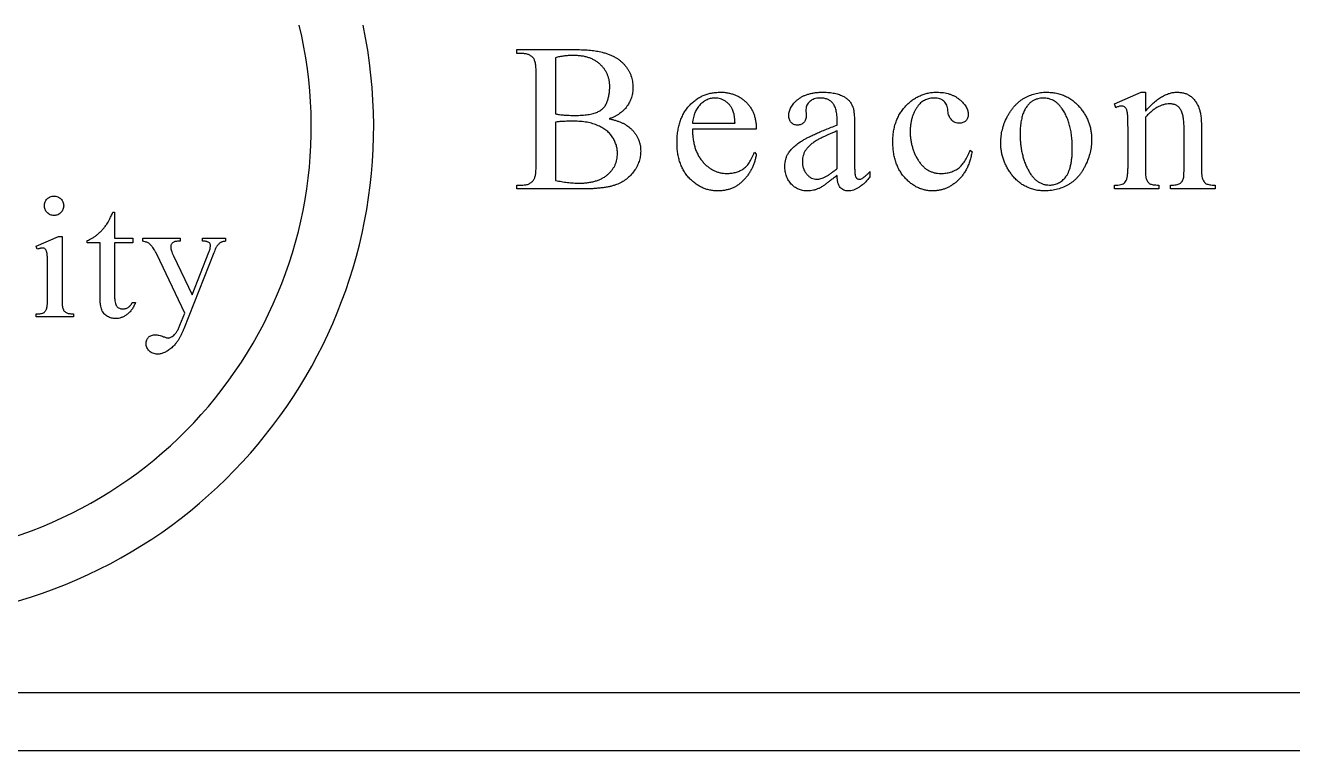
# Model space of a CAD drawing. Header units: millimetres. Extents: x -130 to 450, y -100 to 100.
# Drawn here: x 18.2 to 127.4, y -100 to -37.5 of the extents above; entities that cross this region are included whole.
import ezdxf

# ---------------------------------------------------------------- set-up
doc = ezdxf.new("R2010")
doc.units = ezdxf.units.MM

msp = doc.modelspace()

# ---------------------------------------------------------------- linework, layer by layer
at = {"color": 7, "linetype": 'Continuous', "lineweight": 25}
for p, q in [((60.56, -39.62), (65.62, -39.62)), ((60.56, -39.96), (60.56, -39.62)), ((60.99, -39.96), (60.56, -39.96)), ((63.89, -40.32), (63.89, -45.16)), ((62.23, -49.46), (62.23, -41.79)), ((112.06, -44.29), (114.37, -43.29)), ((114.37, -43.29), (114.73, -43.29)), ((114.73, -43.29), (114.73, -44.92)), ((85.47, -44.77), (85.49, -45.28)), ((112.17, -44.62), (112.06, -44.29)), ((63.89, -45.87), (63.89, -50.88)), ((88.16, -46.12), (88.16, -45.82)), ((114.73, -45.45), (114.73, -49.79)), ((75.69, -45.96), (79.36, -45.96)), ((81.19, -46.46), (75.69, -46.46)), ((88.16, -49.86), (88.16, -46.62)), ((89.66, -46.11), (89.66, -48.9)), ((113.23, -49.79), (113.23, -46.62)), ((118.06, -49.79), (118.06, -46.42)), ((119.56, -46.34), (119.56, -49.79)), ((81.03, -48.46), (81.19, -48.62)), ((99.63, -48.29), (99.79, -48.41)), ((90.99, -50.12), (90.99, -50.59)), ((60.56, -51.29), (60.99, -51.29)), ((60.56, -51.62), (60.56, -51.29)), ((112.06, -51.29), (112.23, -51.29)), ((112.06, -51.62), (112.06, -51.29)), ((115.89, -51.29), (115.89, -51.62)), ((116.89, -51.29), (117.04, -51.29)), ((116.89, -51.62), (116.89, -51.29)), ((120.73, -51.29), (120.73, -51.62)), ((66.16, -51.62), (60.56, -51.62)), ((115.89, -51.62), (112.06, -51.62)), ((120.73, -51.62), (116.89, -51.62)), ((25.74, -53.63), (25.88, -53.63)), ((25.88, -53.63), (25.88, -55.85)), ((19.14, -56.54), (21.05, -55.71)), ((19.22, -56.82), (19.14, -56.54)), ((21.05, -55.71), (21.36, -55.71)), ((21.36, -55.71), (21.36, -61.13)), ((23.52, -56.26), (23.52, -56.07)), ((24.63, -56.26), (23.52, -56.26)), ((24.63, -60.93), (24.63, -56.26)), ((25.88, -55.85), (27.45, -55.85)), ((25.88, -56.26), (25.88, -60.8)), ((27.45, -56.26), (25.88, -56.26)), ((27.45, -55.85), (27.45, -56.26)), ((28.33, -55.85), (31.53, -55.85)), ((28.33, -56.13), (28.33, -55.85)), ((31.53, -56.13), (31.38, -56.13)), ((31.53, -55.85), (31.53, -56.13)), ((33.47, -55.85), (35.43, -55.85)), ((33.47, -56.13), (33.47, -55.85)), ((35.43, -55.85), (35.43, -56.13)), ((31.94, -62.31), (29.52, -57.24)), ((30.96, -57.39), (32.56, -60.74)), ((34.44, -57.11), (31.84, -63.66)), ((32.56, -60.74), (34.02, -57.07)), ((20.11, -61.13), (20.11, -58.49)), ((27.41, -61.4), (27.69, -61.4)), ((19.14, -62.65), (19.14, -62.38)), ((22.33, -62.65), (19.14, -62.65)), ((22.33, -62.38), (22.33, -62.65)), ((31.52, -63.36), (31.94, -62.31)), ((-90, -95), (410, -95)), ((-90, -100), (410, -100))]:
    msp.add_line(p, q, dxfattribs=at)
for radius, start, end in [(37.18, 280.3246, 13.5693), (42.55, 281.9097, 11.8359)]:
    msp.add_arc((5.66, -46.25), radius, start, end, dxfattribs=at)
for points, knots in [([(61.98, -40.35), (61.92, -40.29), (61.8, -40.17), (61.57, -40.04), (61.29, -39.97), (61.1, -39.96), (60.99, -39.96)], [0, 0, 0, 0, 0.231781, 0.467696, 0.718831, 1, 1, 1, 1]), ([(62.23, -41.79), (62.23, -41.7), (62.23, -41.53), (62.21, -41.28), (62.2, -41.06), (62.17, -40.87), (62.13, -40.7), (62.09, -40.56), (62.04, -40.45), (62, -40.38), (61.98, -40.35)], [0, 0, 0, 0, 0.183498, 0.349579, 0.498295, 0.63029, 0.745512, 0.84488, 0.92855, 1, 1, 1, 1]), ([(65.39, -40.12), (65.26, -40.12), (64.99, -40.13), (64.61, -40.17), (64.24, -40.23), (64.01, -40.29), (63.89, -40.32)], [0, 0, 0, 0, 0.267598, 0.522475, 0.766301, 1, 1, 1, 1]), ([(68.56, -42.79), (68.56, -42.7), (68.55, -42.52), (68.52, -42.26), (68.45, -42), (68.36, -41.76), (68.25, -41.53), (68.11, -41.31), (67.94, -41.1), (67.75, -40.9), (67.54, -40.72), (67.3, -40.56), (67.04, -40.42), (66.75, -40.31), (66.45, -40.22), (66.12, -40.17), (65.76, -40.13), (65.52, -40.12), (65.39, -40.12)], [0, 0, 0, 0, 0.058257, 0.114753, 0.170258, 0.225661, 0.280462, 0.336806, 0.39378, 0.453147, 0.51347, 0.574767, 0.637831, 0.702667, 0.771222, 0.842886, 0.919382, 1, 1, 1, 1]), ([(65.62, -39.62), (65.85, -39.62), (66.28, -39.63), (66.88, -39.67), (67.41, -39.73), (67.74, -39.8), (67.9, -39.84)], [0, 0, 0, 0, 0.294759, 0.558233, 0.793361, 1, 1, 1, 1]), ([(67.9, -39.84), (68, -39.87), (68.21, -39.92), (68.51, -40.03), (68.78, -40.15), (69.04, -40.28), (69.28, -40.43), (69.5, -40.6), (69.7, -40.78), (69.88, -40.98), (70.04, -41.19), (70.18, -41.4), (70.3, -41.63), (70.39, -41.86), (70.47, -42.1), (70.52, -42.35), (70.55, -42.61), (70.56, -42.78), (70.56, -42.87)], [0, 0, 0, 0, 0.074823, 0.146183, 0.214972, 0.281544, 0.345785, 0.408293, 0.470243, 0.531352, 0.591243, 0.650191, 0.708501, 0.76588, 0.82313, 0.88105, 0.939826, 1, 1, 1, 1]), ([(65.56, -45.29), (65.66, -45.29), (65.87, -45.28), (66.16, -45.27), (66.43, -45.25), (66.68, -45.22), (66.91, -45.18), (67.12, -45.13), (67.32, -45.07), (67.54, -44.98), (67.79, -44.85), (68.04, -44.64), (68.23, -44.39), (68.36, -44.1), (68.44, -43.79), (68.51, -43.47), (68.55, -43.13), (68.56, -42.9), (68.56, -42.79)], [0, 0, 0, 0, 0.068239, 0.131984, 0.191338, 0.246911, 0.297766, 0.345625, 0.389143, 0.429476, 0.503534, 0.572915, 0.639442, 0.707351, 0.777878, 0.849916, 0.923757, 1, 1, 1, 1]), ([(70.56, -42.87), (70.55, -43.02), (70.54, -43.31), (70.44, -43.74), (70.28, -44.14), (70.09, -44.45), (69.91, -44.68), (69.75, -44.85), (69.58, -45), (69.4, -45.14), (69.2, -45.27), (68.99, -45.38), (68.76, -45.49), (68.59, -45.55), (68.51, -45.58)], [0, 0, 0, 0, 0.12259, 0.241588, 0.358985, 0.479301, 0.540395, 0.601635, 0.663934, 0.726724, 0.791995, 0.858886, 0.928015, 1, 1, 1, 1]), ([(74.36, -47.64), (74.36, -47.48), (74.37, -47.15), (74.42, -46.68), (74.5, -46.23), (74.62, -45.82), (74.77, -45.43), (74.95, -45.07), (75.17, -44.74), (75.42, -44.44), (75.69, -44.17), (75.98, -43.93), (76.29, -43.73), (76.62, -43.57), (76.96, -43.44), (77.32, -43.36), (77.7, -43.3), (77.96, -43.29), (78.09, -43.29)], [0, 0, 0, 0, 0.077568, 0.151102, 0.22088, 0.287607, 0.351649, 0.414317, 0.475022, 0.535824, 0.595501, 0.653268, 0.709944, 0.766468, 0.822806, 0.880197, 0.93896, 1, 1, 1, 1]), ([(78.09, -43.29), (78.2, -43.29), (78.42, -43.29), (78.74, -43.34), (79.04, -43.41), (79.33, -43.5), (79.6, -43.62), (79.86, -43.77), (80.1, -43.95), (80.32, -44.15), (80.53, -44.37), (80.71, -44.61), (80.86, -44.88), (80.98, -45.16), (81.08, -45.46), (81.14, -45.77), (81.19, -46.11), (81.19, -46.34), (81.19, -46.46)], [0, 0, 0, 0, 0.06686, 0.130565, 0.192612, 0.253023, 0.312378, 0.372003, 0.431406, 0.492393, 0.553344, 0.613477, 0.674008, 0.735007, 0.797564, 0.862161, 0.929489, 1, 1, 1, 1]), ([(83.99, -45.28), (84, -45.22), (84, -45.1), (84.04, -44.91), (84.1, -44.74), (84.19, -44.56), (84.3, -44.39), (84.43, -44.23), (84.59, -44.06), (84.77, -43.91), (84.98, -43.76), (85.2, -43.63), (85.45, -43.53), (85.71, -43.44), (86, -43.37), (86.3, -43.32), (86.62, -43.29), (86.85, -43.29), (86.96, -43.29)], [0, 0, 0, 0, 0.046959, 0.093411, 0.140772, 0.189456, 0.240515, 0.294507, 0.351891, 0.412719, 0.476607, 0.541911, 0.608967, 0.679904, 0.753194, 0.831398, 0.91353, 1, 1, 1, 1]), ([(86.96, -43.29), (87.13, -43.29), (87.46, -43.3), (87.93, -43.37), (88.36, -43.48), (88.61, -43.6), (88.73, -43.66)], [0, 0, 0, 0, 0.282762, 0.542219, 0.778952, 1, 1, 1, 1]), ([(88.73, -43.66), (88.81, -43.71), (88.98, -43.81), (89.19, -44.01), (89.37, -44.25), (89.46, -44.43), (89.5, -44.53)], [0, 0, 0, 0, 0.245793, 0.489424, 0.739063, 1, 1, 1, 1]), ([(92.96, -47.54), (92.96, -47.39), (92.97, -47.09), (93.02, -46.65), (93.11, -46.23), (93.23, -45.83), (93.39, -45.46), (93.58, -45.1), (93.81, -44.77), (94.07, -44.47), (94.36, -44.19), (94.66, -43.95), (94.98, -43.75), (95.31, -43.58), (95.65, -43.45), (96.01, -43.35), (96.39, -43.3), (96.64, -43.29), (96.77, -43.29)], [0, 0, 0, 0, 0.072348, 0.141853, 0.208576, 0.273678, 0.337016, 0.399893, 0.46243, 0.525867, 0.588258, 0.648982, 0.707779, 0.765499, 0.823005, 0.880859, 0.939486, 1, 1, 1, 1]), ([(96.77, -43.29), (96.86, -43.29), (97.05, -43.3), (97.33, -43.32), (97.59, -43.37), (97.84, -43.44), (98.07, -43.53), (98.3, -43.64), (98.51, -43.76), (98.7, -43.91), (98.88, -44.06), (99.03, -44.22), (99.16, -44.38), (99.27, -44.55), (99.36, -44.71), (99.42, -44.88), (99.45, -45.04), (99.46, -45.16), (99.46, -45.21)], [0, 0, 0, 0, 0.078987, 0.155461, 0.228504, 0.299874, 0.368913, 0.436633, 0.504566, 0.571733, 0.636809, 0.697707, 0.754863, 0.808202, 0.858269, 0.90707, 0.953934, 1, 1, 1, 1]), ([(102.26, -47.61), (102.27, -47.43), (102.28, -47.06), (102.39, -46.51), (102.56, -45.95), (102.76, -45.51), (102.95, -45.16), (103.11, -44.91), (103.27, -44.68), (103.45, -44.47), (103.64, -44.28), (103.84, -44.1), (104.05, -43.94), (104.34, -43.76), (104.72, -43.57), (105.2, -43.41), (105.69, -43.3), (106.02, -43.29), (106.18, -43.29)], [0, 0, 0, 0, 0.0852046, 0.1713557, 0.2596608, 0.351428, 0.3975625, 0.4426367, 0.4859633, 0.5283891, 0.5698072, 0.6104507, 0.6508082, 0.6909918, 0.7699286, 0.8466793, 0.9232284, 1, 1, 1, 1]), ([(106.18, -43.29), (106.33, -43.29), (106.63, -43.3), (107.06, -43.37), (107.47, -43.48), (107.85, -43.63), (108.21, -43.82), (108.55, -44.06), (108.86, -44.35), (109.05, -44.56), (109.15, -44.67)], [0, 0, 0, 0, 0.133184, 0.260762, 0.384261, 0.505075, 0.625496, 0.747346, 0.871501, 1, 1, 1, 1]), ([(114.73, -44.92), (114.84, -44.79), (115.07, -44.55), (115.42, -44.21), (115.77, -43.93), (116.11, -43.7), (116.45, -43.51), (116.79, -43.38), (117.12, -43.3), (117.34, -43.29), (117.45, -43.29)], [0, 0, 0, 0, 0.159311, 0.3073039, 0.4442151, 0.5697573, 0.6868381, 0.7966129, 0.9002434, 1, 1, 1, 1]), ([(117.45, -43.29), (117.56, -43.29), (117.77, -43.3), (118.07, -43.36), (118.35, -43.46), (118.61, -43.61), (118.84, -43.81), (119.04, -44.06), (119.23, -44.36), (119.32, -44.59), (119.36, -44.71)], [0, 0, 0, 0, 0.126236, 0.24459, 0.359335, 0.472245, 0.589054, 0.713146, 0.849393, 1, 1, 1, 1]), ([(77.64, -43.79), (77.52, -43.8), (77.29, -43.81), (76.95, -43.92), (76.64, -44.11), (76.39, -44.31), (76.22, -44.51), (76.1, -44.68), (75.99, -44.85), (75.9, -45.05), (75.83, -45.25), (75.77, -45.48), (75.72, -45.71), (75.7, -45.87), (75.69, -45.96)], [0, 0, 0, 0, 0.109558, 0.218079, 0.329936, 0.450508, 0.513312, 0.576744, 0.640897, 0.707463, 0.775895, 0.8475, 0.922135, 1, 1, 1, 1]), ([(79.18, -44.85), (79.14, -44.77), (79.06, -44.62), (78.92, -44.4), (78.73, -44.22), (78.54, -44.07), (78.32, -43.94), (78.1, -43.85), (77.87, -43.8), (77.72, -43.79), (77.64, -43.79)], [0, 0, 0, 0, 0.133685, 0.263341, 0.390894, 0.519422, 0.645663, 0.766201, 0.882455, 1, 1, 1, 1]), ([(85.81, -44.09), (85.75, -44.14), (85.66, -44.23), (85.55, -44.4), (85.49, -44.58), (85.48, -44.71), (85.47, -44.77)], [0, 0, 0, 0, 0.271156, 0.518143, 0.758518, 1, 1, 1, 1]), ([(86.68, -43.79), (86.59, -43.79), (86.42, -43.8), (86.19, -43.86), (85.98, -43.95), (85.86, -44.04), (85.81, -44.09)], [0, 0, 0, 0, 0.27666, 0.529678, 0.769277, 1, 1, 1, 1]), ([(88.16, -45.82), (88.16, -45.72), (88.16, -45.55), (88.14, -45.29), (88.11, -45.05), (88.07, -44.84), (88.02, -44.65), (87.95, -44.49), (87.87, -44.34), (87.76, -44.18), (87.57, -44.02), (87.31, -43.88), (87.01, -43.8), (86.79, -43.79), (86.68, -43.79)], [0, 0, 0, 0, 0.096353, 0.185709, 0.267457, 0.341625, 0.40915, 0.470174, 0.526581, 0.578081, 0.676256, 0.775346, 0.881712, 1, 1, 1, 1]), ([(89.5, -44.53), (89.51, -44.56), (89.54, -44.64), (89.58, -44.78), (89.6, -44.94), (89.62, -45.12), (89.64, -45.33), (89.65, -45.57), (89.66, -45.83), (89.66, -46.01), (89.66, -46.11)], [0, 0, 0, 0, 0.072259, 0.158161, 0.260663, 0.377474, 0.508414, 0.657165, 0.820455, 1, 1, 1, 1]), ([(95.15, -44.43), (95.1, -44.5), (94.99, -44.65), (94.85, -44.89), (94.72, -45.15), (94.63, -45.42), (94.55, -45.71), (94.5, -46.02), (94.46, -46.35), (94.46, -46.57), (94.46, -46.68)], [0, 0, 0, 0, 0.114122, 0.229836, 0.347266, 0.467003, 0.592773, 0.722595, 0.857836, 1, 1, 1, 1]), ([(96.53, -43.79), (96.46, -43.79), (96.33, -43.79), (96.13, -43.82), (95.94, -43.88), (95.76, -43.95), (95.59, -44.03), (95.43, -44.15), (95.28, -44.28), (95.2, -44.38), (95.15, -44.43)], [0, 0, 0, 0, 0.132232, 0.259003, 0.383955, 0.504737, 0.624374, 0.746234, 0.871404, 1, 1, 1, 1]), ([(97.36, -44.06), (97.31, -44.02), (97.2, -43.93), (97, -43.85), (96.78, -43.8), (96.62, -43.79), (96.53, -43.79)], [0, 0, 0, 0, 0.227227, 0.465908, 0.719617, 1, 1, 1, 1]), ([(97.99, -45.61), (97.95, -45.57), (97.87, -45.49), (97.8, -45.32), (97.73, -45.12), (97.71, -44.88), (97.68, -44.64), (97.61, -44.41), (97.51, -44.22), (97.41, -44.11), (97.36, -44.06)], [0, 0, 0, 0, 0.09196, 0.195788, 0.319995, 0.466448, 0.616365, 0.752585, 0.879724, 1, 1, 1, 1]), ([(105.91, -43.79), (105.83, -43.79), (105.68, -43.8), (105.44, -43.86), (105.2, -43.94), (104.97, -44.07), (104.74, -44.24), (104.54, -44.46), (104.36, -44.74), (104.2, -45.07), (104.08, -45.45), (103.99, -45.89), (103.94, -46.37), (103.93, -46.71), (103.93, -46.89)], [0, 0, 0, 0, 0.0570856, 0.1147705, 0.1762021, 0.2407043, 0.3084953, 0.381023, 0.4610052, 0.5492572, 0.646645, 0.753179, 0.8709196, 1, 1, 1, 1]), ([(107.5, -44.65), (107.45, -44.58), (107.35, -44.45), (107.18, -44.27), (106.99, -44.12), (106.8, -44), (106.59, -43.91), (106.37, -43.84), (106.15, -43.79), (105.99, -43.79), (105.91, -43.79)], [0, 0, 0, 0, 0.13773, 0.267731, 0.392513, 0.51413, 0.632878, 0.753106, 0.874022, 1, 1, 1, 1]), ([(108.43, -48.1), (108.42, -47.92), (108.42, -47.58), (108.38, -47.07), (108.3, -46.59), (108.21, -46.15), (108.07, -45.73), (107.92, -45.34), (107.73, -44.98), (107.58, -44.76), (107.5, -44.65)], [0, 0, 0, 0, 0.147098, 0.286715, 0.41879, 0.54443, 0.664662, 0.78014, 0.891782, 1, 1, 1, 1]), ([(109.15, -44.67), (109.22, -44.77), (109.37, -44.97), (109.56, -45.28), (109.73, -45.6), (109.86, -45.94), (109.97, -46.28), (110.04, -46.64), (110.08, -47.01), (110.09, -47.26), (110.09, -47.38)], [0, 0, 0, 0, 0.127751, 0.252236, 0.375792, 0.498193, 0.621569, 0.744918, 0.871081, 1, 1, 1, 1]), ([(112.68, -44.49), (112.64, -44.49), (112.57, -44.49), (112.44, -44.52), (112.31, -44.56), (112.22, -44.6), (112.17, -44.62)], [0, 0, 0, 0, 0.212452, 0.449288, 0.708036, 1, 1, 1, 1]), ([(113.23, -46.62), (113.23, -46.52), (113.23, -46.32), (113.22, -46.03), (113.22, -45.78), (113.22, -45.56), (113.2, -45.38), (113.2, -45.22), (113.18, -45.1), (113.17, -44.99), (113.14, -44.87), (113.1, -44.76), (113.06, -44.67), (112.98, -44.58), (112.86, -44.5), (112.74, -44.49), (112.68, -44.49)], [0, 0, 0, 0, 0.132152, 0.250227, 0.354237, 0.445253, 0.523364, 0.587356, 0.637477, 0.674703, 0.73251, 0.782208, 0.82388, 0.859246, 0.925384, 1, 1, 1, 1]), ([(116.81, -44.29), (116.72, -44.29), (116.55, -44.3), (116.28, -44.36), (116.02, -44.45), (115.76, -44.58), (115.5, -44.74), (115.24, -44.94), (114.98, -45.18), (114.81, -45.36), (114.73, -45.45)], [0, 0, 0, 0, 0.106278, 0.214608, 0.326933, 0.444532, 0.569835, 0.703641, 0.846274, 1, 1, 1, 1]), ([(118.06, -46.42), (118.06, -46.33), (118.06, -46.16), (118.04, -45.91), (118.02, -45.67), (117.99, -45.46), (117.95, -45.27), (117.9, -45.09), (117.85, -44.94), (117.78, -44.8), (117.7, -44.68), (117.61, -44.57), (117.51, -44.48), (117.39, -44.41), (117.26, -44.35), (117.12, -44.32), (116.97, -44.29), (116.86, -44.29), (116.81, -44.29)], [0, 0, 0, 0, 0.096201, 0.18603, 0.268673, 0.345318, 0.415338, 0.479746, 0.538849, 0.592617, 0.643408, 0.691259, 0.739811, 0.786769, 0.836444, 0.887386, 0.941669, 1, 1, 1, 1]), ([(119.36, -44.71), (119.4, -44.81), (119.46, -45.03), (119.52, -45.4), (119.55, -45.84), (119.56, -46.16), (119.56, -46.34)], [0, 0, 0, 0, 0.1895663, 0.4174916, 0.6877613, 1, 1, 1, 1]), ([(63.89, -45.16), (64.01, -45.18), (64.26, -45.22), (64.65, -45.26), (65.09, -45.28), (65.4, -45.29), (65.56, -45.29)], [0, 0, 0, 0, 0.211222, 0.448958, 0.712202, 1, 1, 1, 1]), ([(65.45, -45.79), (65.37, -45.79), (65.2, -45.79), (64.95, -45.79), (64.73, -45.8), (64.47, -45.81), (64.19, -45.82), (63.98, -45.85), (63.89, -45.87)], [0, 0, 0, 0, 0.168204, 0.324786, 0.468049, 0.598045, 0.82171, 1, 1, 1, 1]), ([(69.23, -48.57), (69.22, -48.45), (69.21, -48.22), (69.14, -47.87), (69, -47.53), (68.83, -47.2), (68.6, -46.88), (68.31, -46.6), (67.96, -46.36), (67.56, -46.16), (67.11, -45.99), (66.6, -45.87), (66.04, -45.8), (65.65, -45.79), (65.45, -45.79)], [0, 0, 0, 0, 0.067022, 0.134314, 0.203097, 0.274188, 0.347864, 0.423496, 0.503036, 0.588729, 0.680519, 0.77875, 0.88505, 1, 1, 1, 1]), ([(68.51, -45.58), (68.61, -45.6), (68.81, -45.64), (69.09, -45.72), (69.35, -45.82), (69.6, -45.91), (69.82, -46.02), (70.02, -46.14), (70.21, -46.27), (70.32, -46.37), (70.37, -46.42)], [0, 0, 0, 0, 0.150287, 0.29207, 0.425761, 0.552531, 0.6733, 0.787565, 0.896114, 1, 1, 1, 1]), ([(79.36, -45.96), (79.35, -45.83), (79.34, -45.61), (79.3, -45.31), (79.25, -45.06), (79.2, -44.92), (79.18, -44.85)], [0, 0, 0, 0, 0.32401, 0.598113, 0.821434, 1, 1, 1, 1]), ([(84.74, -46.12), (84.69, -46.12), (84.58, -46.12), (84.44, -46.07), (84.31, -46), (84.2, -45.9), (84.1, -45.78), (84.04, -45.63), (84, -45.46), (84, -45.34), (83.99, -45.28)], [0, 0, 0, 0, 0.124002, 0.240599, 0.354845, 0.473032, 0.593723, 0.72003, 0.853409, 1, 1, 1, 1]), ([(85.49, -45.28), (85.49, -45.34), (85.49, -45.47), (85.45, -45.64), (85.38, -45.78), (85.29, -45.91), (85.18, -46), (85.04, -46.07), (84.9, -46.12), (84.79, -46.12), (84.74, -46.12)], [0, 0, 0, 0, 0.149124, 0.283091, 0.408076, 0.525876, 0.641487, 0.754537, 0.873233, 1, 1, 1, 1]), ([(98.66, -45.96), (98.58, -45.95), (98.44, -45.95), (98.24, -45.88), (98.08, -45.77), (98.02, -45.66), (97.99, -45.61)], [0, 0, 0, 0, 0.289795, 0.540036, 0.769652, 1, 1, 1, 1]), ([(99.46, -45.21), (99.46, -45.27), (99.45, -45.37), (99.41, -45.51), (99.34, -45.64), (99.25, -45.75), (99.14, -45.85), (99, -45.91), (98.84, -45.95), (98.72, -45.95), (98.66, -45.96)], [0, 0, 0, 0, 0.127628, 0.248475, 0.364193, 0.481722, 0.600903, 0.722306, 0.855465, 1, 1, 1, 1]), ([(70.37, -46.42), (70.44, -46.48), (70.58, -46.62), (70.75, -46.84), (70.9, -47.07), (71.02, -47.31), (71.11, -47.56), (71.18, -47.83), (71.22, -48.1), (71.22, -48.29), (71.23, -48.38)], [0, 0, 0, 0, 0.130112, 0.256838, 0.379861, 0.501175, 0.623205, 0.74621, 0.871307, 1, 1, 1, 1]), ([(75.69, -46.46), (75.69, -46.6), (75.7, -46.88), (75.74, -47.3), (75.81, -47.69), (75.9, -48.05), (76.02, -48.39), (76.18, -48.71), (76.35, -49.01), (76.5, -49.18), (76.57, -49.27)], [0, 0, 0, 0, 0.145298, 0.282607, 0.413383, 0.537531, 0.658161, 0.774179, 0.887919, 1, 1, 1, 1]), ([(83.93, -48.6), (83.99, -48.5), (84.14, -48.28), (84.43, -47.99), (84.77, -47.7), (85.12, -47.48), (85.43, -47.3), (85.71, -47.15), (86.03, -47), (86.38, -46.83), (86.78, -46.67), (87.2, -46.49), (87.67, -46.31), (87.99, -46.18), (88.16, -46.12)], [0, 0, 0, 0, 0.074195, 0.155834, 0.245647, 0.345453, 0.401621, 0.46516, 0.53547, 0.613752, 0.698929, 0.792138, 0.892228, 1, 1, 1, 1]), ([(88.16, -46.62), (88.05, -46.67), (87.85, -46.75), (87.56, -46.87), (87.31, -46.99), (87.08, -47.09), (86.88, -47.19), (86.71, -47.27), (86.57, -47.34), (86.49, -47.39), (86.45, -47.41)], [0, 0, 0, 0, 0.183212, 0.348466, 0.498132, 0.631673, 0.747849, 0.847937, 0.93197, 1, 1, 1, 1]), ([(94.46, -46.68), (94.46, -46.8), (94.46, -47.03), (94.5, -47.37), (94.56, -47.7), (94.64, -48.02), (94.73, -48.33), (94.86, -48.63), (95.01, -48.92), (95.17, -49.2), (95.36, -49.45), (95.56, -49.67), (95.78, -49.87), (96.01, -50.02), (96.27, -50.14), (96.53, -50.23), (96.82, -50.28), (97.01, -50.28), (97.11, -50.29)], [0, 0, 0, 0, 0.0706814, 0.1390545, 0.206508, 0.2727654, 0.3381405, 0.4028737, 0.4679381, 0.5331875, 0.5968282, 0.6572028, 0.7147055, 0.7710244, 0.8267345, 0.882839, 0.9402273, 1, 1, 1, 1]), ([(103.93, -46.89), (103.93, -47.04), (103.93, -47.32), (103.97, -47.75), (104.02, -48.16), (104.1, -48.56), (104.2, -48.94), (104.31, -49.3), (104.46, -49.65), (104.62, -49.98), (104.8, -50.29), (104.99, -50.56), (105.2, -50.78), (105.43, -50.97), (105.67, -51.11), (105.92, -51.21), (106.19, -51.28), (106.37, -51.28), (106.47, -51.29)], [0, 0, 0, 0, 0.079275, 0.155505, 0.229811, 0.301493, 0.371825, 0.440524, 0.507876, 0.574385, 0.637946, 0.696969, 0.752044, 0.803378, 0.852949, 0.901687, 0.949978, 1, 1, 1, 1]), ([(77.89, -51.79), (77.77, -51.78), (77.53, -51.78), (77.19, -51.72), (76.85, -51.64), (76.53, -51.51), (76.23, -51.36), (75.93, -51.16), (75.66, -50.93), (75.39, -50.67), (75.15, -50.38), (74.94, -50.06), (74.76, -49.71), (74.61, -49.35), (74.5, -48.95), (74.42, -48.54), (74.37, -48.1), (74.36, -47.8), (74.36, -47.64)], [0, 0, 0, 0, 0.058687, 0.115803, 0.172049, 0.227982, 0.284234, 0.341663, 0.400932, 0.462343, 0.524953, 0.587602, 0.650945, 0.715295, 0.782171, 0.851475, 0.923806, 1, 1, 1, 1]), ([(86.45, -47.41), (86.34, -47.48), (86.13, -47.6), (85.86, -47.82), (85.63, -48.03), (85.46, -48.26), (85.32, -48.49), (85.23, -48.73), (85.17, -48.98), (85.16, -49.15), (85.16, -49.24)], [0, 0, 0, 0, 0.162796, 0.308756, 0.441095, 0.560934, 0.672041, 0.781031, 0.889004, 1, 1, 1, 1]), ([(96.39, -51.79), (96.28, -51.79), (96.06, -51.78), (95.73, -51.72), (95.41, -51.63), (95.1, -51.51), (94.8, -51.34), (94.52, -51.14), (94.24, -50.91), (93.98, -50.64), (93.74, -50.35), (93.53, -50.02), (93.35, -49.67), (93.21, -49.29), (93.09, -48.89), (93.02, -48.46), (92.97, -48.01), (92.96, -47.7), (92.96, -47.54)], [0, 0, 0, 0, 0.055667, 0.110708, 0.164861, 0.218935, 0.274423, 0.33124, 0.390095, 0.451778, 0.514749, 0.578206, 0.642458, 0.708369, 0.776852, 0.84772, 0.922137, 1, 1, 1, 1]), ([(103.17, -50.34), (103.1, -50.24), (102.95, -50.04), (102.77, -49.72), (102.61, -49.39), (102.49, -49.05), (102.38, -48.71), (102.31, -48.35), (102.27, -47.99), (102.26, -47.74), (102.26, -47.61)], [0, 0, 0, 0, 0.128499, 0.254011, 0.377298, 0.500828, 0.623214, 0.747373, 0.872771, 1, 1, 1, 1]), ([(110.09, -47.38), (110.09, -47.57), (110.07, -47.93), (109.97, -48.48), (109.81, -49.03), (109.62, -49.48), (109.44, -49.83), (109.29, -50.08), (109.13, -50.32), (108.95, -50.53), (108.77, -50.73), (108.57, -50.92), (108.36, -51.08), (108.06, -51.28), (107.66, -51.48), (107.16, -51.66), (106.63, -51.77), (106.27, -51.78), (106.09, -51.79)], [0, 0, 0, 0, 0.081802, 0.164727, 0.25116, 0.340895, 0.386013, 0.429836, 0.472733, 0.514602, 0.555425, 0.595982, 0.636502, 0.676999, 0.757054, 0.836503, 0.917023, 1, 1, 1, 1]), ([(65.93, -51.12), (66.06, -51.12), (66.31, -51.12), (66.68, -51.08), (67.02, -51.02), (67.34, -50.94), (67.64, -50.84), (67.91, -50.71), (68.16, -50.56), (68.38, -50.39), (68.58, -50.2), (68.75, -50), (68.9, -49.79), (69.02, -49.57), (69.11, -49.33), (69.18, -49.09), (69.22, -48.83), (69.22, -48.66), (69.23, -48.57)], [0, 0, 0, 0, 0.083461, 0.161718, 0.23615, 0.306163, 0.372653, 0.436597, 0.497742, 0.558038, 0.616652, 0.672638, 0.72741, 0.781166, 0.834359, 0.888606, 0.943199, 1, 1, 1, 1]), ([(71.23, -48.38), (71.22, -48.53), (71.21, -48.82), (71.09, -49.25), (70.92, -49.68), (70.67, -50.08), (70.37, -50.46), (70.01, -50.78), (69.59, -51.05), (69.21, -51.23), (68.86, -51.34), (68.57, -51.42), (68.25, -51.48), (67.89, -51.53), (67.5, -51.57), (67.08, -51.6), (66.63, -51.62), (66.32, -51.62), (66.16, -51.62)], [0, 0, 0, 0, 0.064298, 0.129188, 0.196127, 0.266369, 0.337888, 0.408848, 0.480925, 0.555805, 0.596227, 0.640637, 0.689193, 0.742284, 0.799808, 0.861753, 0.928598, 1, 1, 1, 1]), ([(81.19, -48.62), (81.18, -48.73), (81.14, -48.94), (81.06, -49.24), (80.96, -49.54), (80.83, -49.82), (80.69, -50.09), (80.52, -50.36), (80.33, -50.61), (80.12, -50.85), (79.89, -51.07), (79.65, -51.26), (79.39, -51.43), (79.12, -51.56), (78.83, -51.66), (78.53, -51.73), (78.21, -51.78), (78, -51.79), (77.89, -51.79)], [0, 0, 0, 0, 0.063993, 0.126841, 0.189042, 0.250539, 0.312459, 0.374675, 0.437429, 0.501601, 0.565263, 0.627192, 0.688251, 0.748295, 0.809198, 0.870785, 0.934364, 1, 1, 1, 1]), ([(78.65, -50.29), (78.78, -50.28), (79.03, -50.28), (79.39, -50.2), (79.73, -50.09), (79.99, -49.95), (80.19, -49.81), (80.33, -49.68), (80.46, -49.53), (80.59, -49.36), (80.71, -49.17), (80.82, -48.95), (80.93, -48.71), (80.99, -48.54), (81.03, -48.46)], [0, 0, 0, 0, 0.1188818, 0.2316244, 0.3401456, 0.4473947, 0.5025717, 0.560444, 0.6217679, 0.6876745, 0.7575347, 0.8328546, 0.9139408, 1, 1, 1, 1]), ([(83.66, -49.65), (83.66, -49.55), (83.67, -49.36), (83.72, -49.09), (83.8, -48.83), (83.88, -48.68), (83.93, -48.6)], [0, 0, 0, 0, 0.268398, 0.521921, 0.763455, 1, 1, 1, 1]), ([(89.66, -48.9), (89.66, -49), (89.66, -49.17), (89.66, -49.43), (89.66, -49.65), (89.67, -49.84), (89.67, -50.01), (89.68, -50.15), (89.69, -50.26), (89.7, -50.36), (89.72, -50.46), (89.75, -50.56), (89.79, -50.64), (89.85, -50.72), (89.95, -50.77), (90.03, -50.78), (90.07, -50.79)], [0, 0, 0, 0, 0.135393, 0.255748, 0.363569, 0.456372, 0.536643, 0.603193, 0.655979, 0.695164, 0.754179, 0.804136, 0.846184, 0.881039, 0.941239, 1, 1, 1, 1]), ([(99.79, -48.41), (99.76, -48.55), (99.71, -48.82), (99.6, -49.2), (99.47, -49.56), (99.32, -49.9), (99.14, -50.2), (98.95, -50.48), (98.74, -50.73), (98.51, -50.96), (98.27, -51.15), (98.02, -51.32), (97.77, -51.47), (97.51, -51.58), (97.24, -51.68), (96.96, -51.74), (96.68, -51.78), (96.49, -51.79), (96.39, -51.79)], [0, 0, 0, 0, 0.081088, 0.15785, 0.230956, 0.300948, 0.367854, 0.431957, 0.494197, 0.555482, 0.614988, 0.672319, 0.728291, 0.782908, 0.83709, 0.890849, 0.945156, 1, 1, 1, 1]), ([(98.68, -49.8), (98.72, -49.76), (98.8, -49.69), (98.92, -49.55), (99.04, -49.4), (99.16, -49.22), (99.28, -49.02), (99.4, -48.8), (99.51, -48.55), (99.59, -48.38), (99.63, -48.29)], [0, 0, 0, 0, 0.091158, 0.190485, 0.298682, 0.418614, 0.546349, 0.686723, 0.837443, 1, 1, 1, 1]), ([(106.47, -51.29), (106.53, -51.29), (106.67, -51.28), (106.87, -51.25), (107.06, -51.19), (107.25, -51.11), (107.42, -51.01), (107.58, -50.89), (107.73, -50.74), (107.88, -50.57), (108.01, -50.37), (108.12, -50.14), (108.22, -49.88), (108.29, -49.58), (108.35, -49.26), (108.4, -48.9), (108.42, -48.51), (108.43, -48.24), (108.43, -48.1)], [0, 0, 0, 0, 0.049534, 0.097825, 0.144973, 0.191502, 0.238909, 0.287022, 0.336879, 0.389534, 0.445276, 0.505844, 0.571782, 0.643484, 0.722082, 0.807453, 0.899802, 1, 1, 1, 1]), ([(62.03, -50.8), (62.05, -50.77), (62.08, -50.71), (62.12, -50.59), (62.15, -50.46), (62.18, -50.3), (62.2, -50.12), (62.21, -49.92), (62.23, -49.69), (62.23, -49.54), (62.23, -49.46)], [0, 0, 0, 0, 0.074665, 0.161062, 0.262748, 0.378144, 0.509922, 0.658334, 0.821662, 1, 1, 1, 1]), ([(76.57, -49.27), (76.64, -49.35), (76.79, -49.51), (77.03, -49.72), (77.27, -49.89), (77.53, -50.04), (77.8, -50.15), (78.07, -50.23), (78.36, -50.28), (78.55, -50.29), (78.65, -50.29)], [0, 0, 0, 0, 0.137734, 0.267997, 0.395079, 0.51732, 0.636725, 0.756557, 0.87691, 1, 1, 1, 1]), ([(85.58, -51.79), (85.52, -51.79), (85.38, -51.78), (85.18, -51.76), (85, -51.71), (84.82, -51.64), (84.65, -51.56), (84.49, -51.46), (84.34, -51.34), (84.2, -51.2), (84.07, -51.05), (83.96, -50.88), (83.87, -50.71), (83.79, -50.52), (83.73, -50.32), (83.69, -50.11), (83.66, -49.88), (83.66, -49.73), (83.66, -49.65)], [0, 0, 0, 0, 0.063829, 0.124885, 0.184772, 0.243234, 0.300618, 0.359041, 0.418776, 0.479831, 0.541718, 0.602816, 0.664191, 0.727575, 0.791649, 0.858273, 0.927336, 1, 1, 1, 1]), ([(85.16, -49.24), (85.16, -49.35), (85.17, -49.55), (85.24, -49.85), (85.36, -50.12), (85.53, -50.35), (85.72, -50.54), (85.93, -50.69), (86.17, -50.77), (86.32, -50.78), (86.4, -50.79)], [0, 0, 0, 0, 0.146028, 0.28129, 0.413777, 0.543856, 0.66861, 0.783225, 0.891467, 1, 1, 1, 1]), ([(86.4, -50.79), (86.46, -50.78), (86.58, -50.78), (86.77, -50.73), (86.97, -50.66), (87.19, -50.56), (87.41, -50.42), (87.65, -50.26), (87.9, -50.07), (88.07, -49.93), (88.16, -49.86)], [0, 0, 0, 0, 0.086736, 0.18058, 0.286224, 0.403305, 0.531573, 0.673905, 0.830439, 1, 1, 1, 1]), ([(90.31, -50.73), (90.34, -50.71), (90.43, -50.64), (90.58, -50.51), (90.78, -50.34), (90.92, -50.2), (90.99, -50.12)], [0, 0, 0, 0, 0.146136, 0.36295, 0.645586, 1, 1, 1, 1]), ([(97.11, -50.29), (97.25, -50.28), (97.53, -50.27), (97.94, -50.18), (98.33, -50.02), (98.56, -49.87), (98.68, -49.8)], [0, 0, 0, 0, 0.255631, 0.502638, 0.748931, 1, 1, 1, 1]), ([(112.23, -51.29), (112.32, -51.29), (112.48, -51.28), (112.71, -51.22), (112.9, -51.13), (113.04, -50.98), (113.13, -50.77), (113.18, -50.5), (113.22, -50.17), (113.22, -49.92), (113.23, -49.79)], [0, 0, 0, 0, 0.128855, 0.23771, 0.332326, 0.420651, 0.521845, 0.648975, 0.80829, 1, 1, 1, 1]), ([(114.73, -49.79), (114.73, -49.91), (114.73, -50.13), (114.74, -50.42), (114.77, -50.64), (114.8, -50.75), (114.81, -50.8)], [0, 0, 0, 0, 0.364361, 0.649565, 0.861835, 1, 1, 1, 1]), ([(118.03, -50.61), (118.03, -50.58), (118.05, -50.49), (118.05, -50.32), (118.06, -50.08), (118.06, -49.89), (118.06, -49.79)], [0, 0, 0, 0, 0.1238532, 0.3321308, 0.6219939, 1, 1, 1, 1]), ([(119.56, -49.79), (119.56, -49.91), (119.56, -50.12), (119.58, -50.41), (119.61, -50.64), (119.66, -50.77), (119.68, -50.82)], [0, 0, 0, 0, 0.336328, 0.613514, 0.832993, 1, 1, 1, 1]), ([(60.99, -51.29), (61.05, -51.29), (61.17, -51.28), (61.33, -51.26), (61.48, -51.23), (61.61, -51.17), (61.74, -51.1), (61.85, -51.02), (61.95, -50.92), (62, -50.84), (62.03, -50.8)], [0, 0, 0, 0, 0.145848, 0.28209, 0.40973, 0.531686, 0.648492, 0.765055, 0.880394, 1, 1, 1, 1]), ([(63.89, -50.88), (64.06, -50.92), (64.4, -50.99), (64.91, -51.07), (65.42, -51.11), (65.76, -51.12), (65.93, -51.12)], [0, 0, 0, 0, 0.254975, 0.507291, 0.754058, 1, 1, 1, 1]), ([(88.16, -50.46), (88.06, -50.54), (87.87, -50.68), (87.6, -50.88), (87.37, -51.06), (87.16, -51.21), (86.98, -51.34), (86.82, -51.44), (86.7, -51.52), (86.63, -51.55), (86.6, -51.57)], [0, 0, 0, 0, 0.1948594, 0.3696018, 0.5239623, 0.6593322, 0.7735445, 0.8696457, 0.9446881, 1, 1, 1, 1]), ([(89.11, -51.79), (89.04, -51.79), (88.91, -51.78), (88.72, -51.72), (88.56, -51.62), (88.41, -51.49), (88.3, -51.3), (88.22, -51.07), (88.17, -50.78), (88.16, -50.58), (88.16, -50.46)], [0, 0, 0, 0, 0.1115516, 0.2147571, 0.3155969, 0.418081, 0.5312437, 0.6638017, 0.8182901, 1, 1, 1, 1]), ([(90.99, -50.59), (90.91, -50.68), (90.76, -50.87), (90.52, -51.11), (90.28, -51.32), (90.04, -51.49), (89.8, -51.62), (89.57, -51.72), (89.34, -51.78), (89.19, -51.79), (89.11, -51.79)], [0, 0, 0, 0, 0.16187, 0.311363, 0.448457, 0.574887, 0.691284, 0.798775, 0.901325, 1, 1, 1, 1]), ([(90.07, -50.79), (90.11, -50.79), (90.19, -50.78), (90.27, -50.75), (90.31, -50.73)], [0, 0, 0, 0, 0.523442, 1, 1, 1, 1]), ([(106.09, -51.79), (105.94, -51.78), (105.65, -51.78), (105.22, -51.71), (104.82, -51.59), (104.44, -51.43), (104.08, -51.23), (103.75, -50.98), (103.44, -50.68), (103.26, -50.46), (103.17, -50.34)], [0, 0, 0, 0, 0.131786, 0.258818, 0.381131, 0.502198, 0.622191, 0.744251, 0.869436, 1, 1, 1, 1]), ([(114.81, -50.8), (114.83, -50.84), (114.87, -50.92), (114.94, -51.02), (115.02, -51.11), (115.11, -51.18), (115.25, -51.23), (115.42, -51.27), (115.64, -51.28), (115.8, -51.29), (115.89, -51.29)], [0, 0, 0, 0, 0.104309, 0.200514, 0.290968, 0.379398, 0.482994, 0.61785, 0.791008, 1, 1, 1, 1]), ([(117.04, -51.29), (117.12, -51.29), (117.26, -51.28), (117.46, -51.25), (117.62, -51.2), (117.75, -51.13), (117.85, -51.02), (117.92, -50.91), (117.99, -50.77), (118.01, -50.67), (118.03, -50.61)], [0, 0, 0, 0, 0.175345, 0.324835, 0.44995, 0.55594, 0.657544, 0.76399, 0.87671, 1, 1, 1, 1]), ([(119.68, -50.82), (119.71, -50.89), (119.78, -51.03), (119.94, -51.16), (120.11, -51.23), (120.28, -51.26), (120.49, -51.29), (120.64, -51.29), (120.73, -51.29)], [0, 0, 0, 0, 0.1862468, 0.3724575, 0.4833651, 0.6220472, 0.7945673, 1, 1, 1, 1]), ([(19.83, -53.07), (19.83, -53.01), (19.84, -52.9), (19.89, -52.74), (19.96, -52.6), (20.07, -52.48), (20.19, -52.37), (20.34, -52.29), (20.5, -52.24), (20.61, -52.24), (20.67, -52.24)], [0, 0, 0, 0, 0.1279252, 0.2488428, 0.3702123, 0.4958378, 0.6227317, 0.7463362, 0.870427, 1, 1, 1, 1]), ([(20.67, -52.24), (20.72, -52.24), (20.83, -52.24), (20.99, -52.29), (21.13, -52.37), (21.26, -52.48), (21.36, -52.6), (21.44, -52.74), (21.49, -52.9), (21.49, -53.01), (21.5, -53.07)], [0, 0, 0, 0, 0.128798, 0.25054, 0.373518, 0.5, 0.626482, 0.74946, 0.871202, 1, 1, 1, 1]), ([(86.6, -51.57), (86.52, -51.6), (86.36, -51.67), (86.11, -51.74), (85.85, -51.78), (85.67, -51.79), (85.58, -51.79)], [0, 0, 0, 0, 0.249621, 0.497666, 0.74531, 1, 1, 1, 1]), ([(20.67, -53.9), (20.61, -53.9), (20.5, -53.89), (20.34, -53.85), (20.2, -53.77), (20.07, -53.66), (19.97, -53.53), (19.89, -53.39), (19.84, -53.23), (19.83, -53.12), (19.83, -53.07)], [0, 0, 0, 0, 0.127533, 0.249661, 0.372222, 0.5, 0.627778, 0.750339, 0.872467, 1, 1, 1, 1]), ([(21.5, -53.07), (21.49, -53.12), (21.49, -53.23), (21.44, -53.39), (21.36, -53.53), (21.26, -53.66), (21.13, -53.77), (20.99, -53.85), (20.83, -53.89), (20.72, -53.9), (20.67, -53.9)], [0, 0, 0, 0, 0.128162, 0.250892, 0.373264, 0.501672, 0.62753, 0.750696, 0.871838, 1, 1, 1, 1]), ([(25.21, -54.65), (25.25, -54.6), (25.33, -54.47), (25.45, -54.24), (25.59, -53.95), (25.69, -53.74), (25.74, -53.63)], [0, 0, 0, 0, 0.171791, 0.395893, 0.671039, 1, 1, 1, 1]), ([(23.52, -56.07), (23.59, -56.04), (23.74, -55.98), (23.96, -55.86), (24.18, -55.72), (24.4, -55.55), (24.62, -55.36), (24.83, -55.14), (25.03, -54.91), (25.15, -54.74), (25.21, -54.65)], [0, 0, 0, 0, 0.104342, 0.214153, 0.331217, 0.455804, 0.586418, 0.719524, 0.857177, 1, 1, 1, 1]), ([(19.65, -56.71), (19.62, -56.71), (19.56, -56.71), (19.45, -56.74), (19.34, -56.77), (19.27, -56.8), (19.22, -56.82)], [0, 0, 0, 0, 0.209521, 0.4430908, 0.707545, 1, 1, 1, 1]), ([(20.05, -57.12), (20.04, -57.08), (20.03, -57.02), (20, -56.93), (19.96, -56.85), (19.9, -56.78), (19.8, -56.72), (19.7, -56.71), (19.65, -56.71)], [0, 0, 0, 0, 0.170629, 0.321188, 0.446151, 0.558747, 0.766382, 1, 1, 1, 1]), ([(28.87, -56.33), (28.84, -56.31), (28.77, -56.27), (28.65, -56.21), (28.5, -56.17), (28.39, -56.14), (28.33, -56.13)], [0, 0, 0, 0, 0.193611, 0.422076, 0.691875, 1, 1, 1, 1]), ([(29.17, -56.67), (29.14, -56.63), (29.09, -56.56), (29.01, -56.46), (28.94, -56.39), (28.89, -56.35), (28.87, -56.33)], [0, 0, 0, 0, 0.318155, 0.590987, 0.818729, 1, 1, 1, 1]), ([(29.52, -57.24), (29.5, -57.2), (29.46, -57.11), (29.38, -56.98), (29.28, -56.83), (29.21, -56.73), (29.17, -56.67)], [0, 0, 0, 0, 0.203316, 0.43941, 0.704255, 1, 1, 1, 1]), ([(31.38, -56.13), (31.33, -56.13), (31.23, -56.13), (31.09, -56.15), (30.98, -56.2), (30.88, -56.26), (30.81, -56.34), (30.76, -56.42), (30.73, -56.51), (30.72, -56.58), (30.72, -56.61)], [0, 0, 0, 0, 0.1680944, 0.3173685, 0.4499299, 0.5712219, 0.6832211, 0.7882165, 0.8906257, 1, 1, 1, 1]), ([(30.72, -56.61), (30.72, -56.66), (30.73, -56.78), (30.78, -56.96), (30.86, -57.16), (30.93, -57.31), (30.96, -57.39)], [0, 0, 0, 0, 0.189515, 0.41694, 0.684968, 1, 1, 1, 1]), ([(34.09, -56.3), (34.07, -56.27), (34.01, -56.22), (33.92, -56.18), (33.83, -56.15), (33.73, -56.13), (33.61, -56.13), (33.52, -56.13), (33.47, -56.13)], [0, 0, 0, 0, 0.154245, 0.336065, 0.451333, 0.599455, 0.782059, 1, 1, 1, 1]), ([(34.02, -57.07), (34.05, -56.97), (34.12, -56.79), (34.14, -56.59), (34.14, -56.49)], [0, 0, 0, 0, 0.512744, 1, 1, 1, 1]), ([(34.14, -56.49), (34.14, -56.45), (34.14, -56.38), (34.11, -56.32), (34.09, -56.3)], [0, 0, 0, 0, 0.562465, 1, 1, 1, 1]), ([(34.69, -56.56), (34.68, -56.59), (34.64, -56.65), (34.59, -56.76), (34.52, -56.92), (34.47, -57.05), (34.44, -57.11)], [0, 0, 0, 0, 0.1364486, 0.3464321, 0.6353283, 1, 1, 1, 1]), ([(35.43, -56.13), (35.39, -56.13), (35.31, -56.14), (35.19, -56.17), (35.1, -56.2), (35.01, -56.24), (34.93, -56.29), (34.85, -56.37), (34.77, -56.46), (34.72, -56.53), (34.69, -56.56)], [0, 0, 0, 0, 0.1443164, 0.2736698, 0.3863467, 0.4882643, 0.5891388, 0.7075116, 0.8447972, 1, 1, 1, 1]), ([(20.11, -58.49), (20.11, -58.4), (20.11, -58.24), (20.1, -58.01), (20.1, -57.81), (20.1, -57.62), (20.09, -57.46), (20.08, -57.33), (20.07, -57.21), (20.06, -57.15), (20.05, -57.12)], [0, 0, 0, 0, 0.183531, 0.35127, 0.501609, 0.634548, 0.751799, 0.851789, 0.93444, 1, 1, 1, 1]), ([(19.14, -62.38), (19.21, -62.37), (19.34, -62.37), (19.51, -62.36), (19.65, -62.33), (19.76, -62.29), (19.84, -62.22), (19.91, -62.15), (19.97, -62.07), (20.02, -61.96), (20.06, -61.82), (20.09, -61.63), (20.1, -61.39), (20.11, -61.22), (20.11, -61.13)], [0, 0, 0, 0, 0.112153, 0.205259, 0.279081, 0.336012, 0.385886, 0.43685, 0.492701, 0.552556, 0.626732, 0.725093, 0.850112, 1, 1, 1, 1]), ([(21.36, -61.13), (21.36, -61.22), (21.36, -61.4), (21.37, -61.63), (21.4, -61.82), (21.44, -61.96), (21.49, -62.06), (21.55, -62.15), (21.62, -62.22), (21.71, -62.28), (21.82, -62.33), (21.96, -62.35), (22.13, -62.37), (22.26, -62.37), (22.33, -62.38)], [0, 0, 0, 0, 0.152269, 0.276145, 0.374566, 0.445945, 0.503789, 0.558741, 0.61054, 0.662966, 0.722935, 0.797921, 0.890066, 1, 1, 1, 1]), ([(25.95, -62.79), (25.9, -62.79), (25.78, -62.78), (25.61, -62.75), (25.44, -62.69), (25.27, -62.6), (25.12, -62.5), (24.99, -62.37), (24.87, -62.22), (24.78, -62.04), (24.71, -61.83), (24.66, -61.57), (24.64, -61.27), (24.63, -61.05), (24.63, -60.93)], [0, 0, 0, 0, 0.066377, 0.133087, 0.202519, 0.274833, 0.347108, 0.418208, 0.490595, 0.564422, 0.647348, 0.747247, 0.864211, 1, 1, 1, 1]), ([(25.88, -60.8), (25.88, -60.91), (25.89, -61.1), (25.92, -61.36), (25.98, -61.57), (26.06, -61.72), (26.17, -61.83), (26.29, -61.9), (26.43, -61.95), (26.52, -61.96), (26.57, -61.96)], [0, 0, 0, 0, 0.205994, 0.377608, 0.516425, 0.626516, 0.723538, 0.814744, 0.905139, 1, 1, 1, 1]), ([(27.69, -61.4), (27.64, -61.51), (27.55, -61.72), (27.38, -62.01), (27.18, -62.25), (26.95, -62.45), (26.71, -62.6), (26.46, -62.71), (26.21, -62.78), (26.04, -62.79), (25.95, -62.79)], [0, 0, 0, 0, 0.150065, 0.289797, 0.421519, 0.548549, 0.66909, 0.782968, 0.892137, 1, 1, 1, 1]), ([(26.57, -61.96), (26.61, -61.96), (26.69, -61.95), (26.81, -61.93), (26.93, -61.88), (27.05, -61.82), (27.16, -61.74), (27.26, -61.65), (27.34, -61.53), (27.39, -61.45), (27.41, -61.4)], [0, 0, 0, 0, 0.116493, 0.23126, 0.351285, 0.475296, 0.602565, 0.730875, 0.862179, 1, 1, 1, 1]), ([(28.6, -64.94), (28.6, -64.88), (28.61, -64.78), (28.65, -64.63), (28.72, -64.5), (28.81, -64.38), (28.93, -64.29), (29.07, -64.23), (29.23, -64.19), (29.35, -64.18), (29.41, -64.18)], [0, 0, 0, 0, 0.131133, 0.25251, 0.368669, 0.484933, 0.604164, 0.727354, 0.856703, 1, 1, 1, 1]), ([(29.41, -64.18), (29.45, -64.18), (29.56, -64.19), (29.72, -64.22), (29.91, -64.27), (30.04, -64.32), (30.11, -64.35)], [0, 0, 0, 0, 0.195059, 0.426283, 0.693433, 1, 1, 1, 1]), ([(31.84, -63.66), (31.81, -63.75), (31.74, -63.92), (31.63, -64.17), (31.51, -64.4), (31.39, -64.61), (31.26, -64.81), (31.11, -64.99), (30.97, -65.15), (30.81, -65.3), (30.65, -65.43), (30.5, -65.54), (30.34, -65.63), (30.19, -65.71), (30.03, -65.77), (29.88, -65.81), (29.73, -65.84), (29.63, -65.85), (29.58, -65.85)], [0, 0, 0, 0, 0.084765, 0.165723, 0.242825, 0.316857, 0.388396, 0.456726, 0.522834, 0.587505, 0.64921, 0.706827, 0.761928, 0.813034, 0.862873, 0.909785, 0.955519, 1, 1, 1, 1]), ([(30.11, -64.35), (30.16, -64.36), (30.24, -64.39), (30.35, -64.43), (30.43, -64.45), (30.48, -64.46), (30.5, -64.46)], [0, 0, 0, 0, 0.370955, 0.663665, 0.869872, 1, 1, 1, 1]), ([(30.5, -64.46), (30.53, -64.45), (30.62, -64.45), (30.74, -64.4), (30.86, -64.33), (31, -64.23), (31.13, -64.08), (31.26, -63.89), (31.4, -63.64), (31.48, -63.46), (31.52, -63.36)], [0, 0, 0, 0, 0.073248, 0.154271, 0.244513, 0.347273, 0.469407, 0.618021, 0.793964, 1, 1, 1, 1]), ([(29.58, -65.85), (29.51, -65.84), (29.38, -65.84), (29.19, -65.78), (29.02, -65.7), (28.87, -65.58), (28.75, -65.44), (28.67, -65.28), (28.61, -65.11), (28.6, -64.99), (28.6, -64.94)], [0, 0, 0, 0, 0.138849, 0.267484, 0.394493, 0.52279, 0.648852, 0.76683, 0.882906, 1, 1, 1, 1])]:
    msp.add_open_spline(points, degree=3, knots=knots, dxfattribs=at)

doc.saveas('drawing.dxf')
